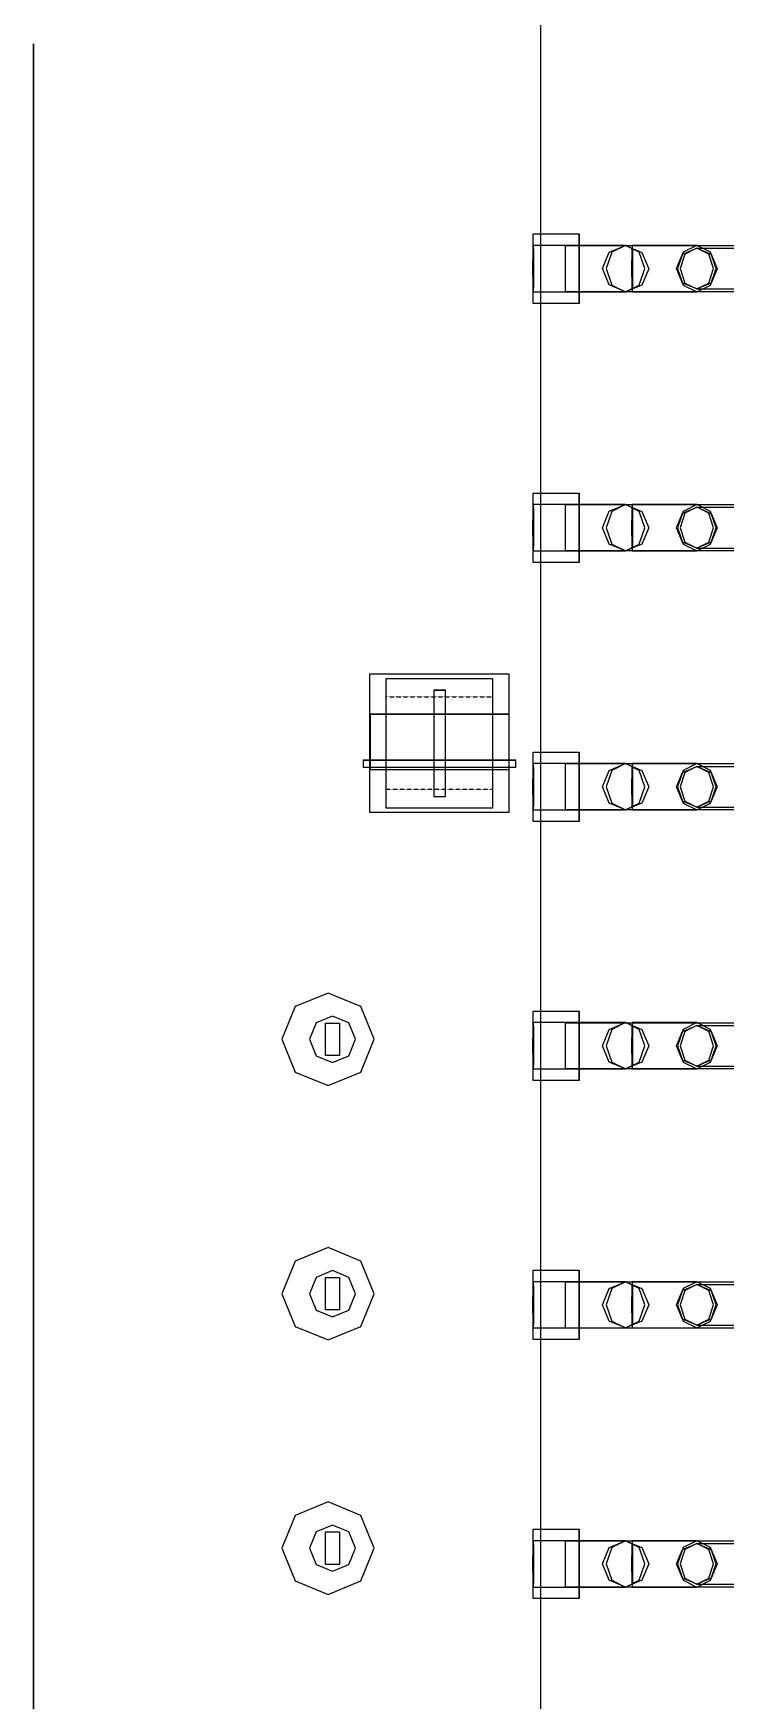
# Model space of a CAD drawing. Header units: inches. Extents: x -4812 to 4100, y -5780 to 4596.
# Drawn here: x 300 to 1796, y -844 to 2760 of the extents above; entities that cross this region are included whole.
import ezdxf

# ---------------------------------------------------------------- set-up
doc = ezdxf.new("R2010")
doc.units = ezdxf.units.IN
doc.header["$MEASUREMENT"] = 0
doc.linetypes.add('dashed', pattern=[0.472727, 0.136364, -0.1, 0.136364, -0.1])
doc.linetypes.add('solid', pattern=[0.3, 0.1, 0.1, 0.1])
doc.layers.add('1_41EA_UMB_TCE_GSUT', color=7, linetype='Continuous')

# ---------------------------------------------------------------- blocks, each defined once
blk = doc.blocks.new('AUTOMATION TEST COMPONENT')
at = {"layer": '1_41EA_UMB_TCE_GSUT', "color": 1, "linetype": 'solid'}
for p, q in [((1396.1, 4066.3), (1396.1, -4255.7)), ((1396.1, 4066.3), (1396.1, -4255.7)), ((300.1, 2737.3), (300.1, -4462.7)), ((300.1, -4462.7), (300.2, 2737.3)), ((300.2, 2737.3), (300.1, -4462.7)), ((300.1, -4462.7), (300.2, 2737.3)), ((1380, 2176.3), (1380, 2326.3)), ((1380, 2326.3), (1480, 2326.3)), ((1380, 2176.3), (1380, 2326.3)), ((1480, 2326.3), (1480, 2176.3)), ((1480, 2176.3), (1480, 2326.3)), ((1379.3, 2286.7), (1379, 2251.4)), ((1380.1, 2301.4), (1379.3, 2286.7)), ((1580.1, 2301.4), (1380.1, 2301.4)), ((1380.1, 2301.4), (1380.9, 2286.7)), ((1380.9, 2286.7), (1381.2, 2251.4)), ((1450, 2201.3), (1450, 2301.3)), ((1450, 2301.3), (4100.4, 2301.3)), ((1450, 2201.3), (1450, 2301.3)), ((1530.1, 2251.4), (1544.8, 2286.8)), ((1530.1, 2251.4), (1544.8, 2286.8)), ((1550.4, 2286.7), (1538.1, 2251.4)), ((1544.8, 2286.8), (1580.1, 2301.4)), ((1544.8, 2286.8), (1580.1, 2301.4)), ((1580.1, 2301.4), (1550.4, 2286.7)), ((1580.1, 2301.4), (1615.5, 2286.6)), ((1580.1, 2301.4), (1615.5, 2286.6)), ((1609.7, 2286.7), (1580.1, 2301.4)), ((1593.3, 2286.7), (1593, 2251.4)), ((1594.1, 2301.4), (1593.3, 2286.7)), ((1734.1, 2301.4), (1594.1, 2301.4)), ((1594.1, 2301.4), (1594.9, 2286.7)), ((1594.9, 2286.7), (1595.2, 2251.4)), ((1622, 2251.4), (1609.7, 2286.7)), ((1615.5, 2286.6), (1630.1, 2251.3)), ((1615.5, 2286.6), (1630.1, 2251.3)), ((1690.1, 2251.4), (1703, 2282.5)), ((1690.1, 2251.4), (1703, 2282.5)), ((1704.4, 2286.7), (1692.1, 2251.4)), ((1708.4, 2282.5), (1697.8, 2251.4)), ((1703, 2282.5), (1734.1, 2295.4)), ((1703, 2282.5), (1734.1, 2295.4)), ((1734.1, 2301.4), (1704.4, 2286.7)), ((1734.1, 2295.4), (1708.4, 2282.5)), ((1763.7, 2286.7), (1734.1, 2301.4)), ((1734.1, 2295.4), (1765.2, 2282.4)), ((1734.1, 2295.4), (1765.2, 2282.4)), ((1759.7, 2282.5), (1734.1, 2295.4)), ((1734.1, 2295.4), (4059.4, 2295.4)), ((1770.3, 2251.4), (1759.7, 2282.5)), ((1776, 2251.4), (1763.7, 2286.7)), ((1765.2, 2282.4), (1778.1, 2251.3)), ((1765.2, 2282.4), (1778.1, 2251.3)), ((1379, 2251.4), (1379.3, 2216)), ((1381.2, 2251.4), (1380.9, 2216)), ((1544.6, 2216.1), (1530.1, 2251.4)), ((1544.6, 2216.1), (1530.1, 2251.4)), ((1538.1, 2251.4), (1550.4, 2216)), ((1593, 2251.4), (1593.3, 2216)), ((1595.2, 2251.4), (1594.9, 2216)), ((1609.7, 2216), (1622, 2251.4)), ((1630.1, 2251.3), (1615.4, 2215.9)), ((1630.1, 2251.3), (1615.4, 2215.9)), ((1702.9, 2220.3), (1690.1, 2251.4)), ((1702.9, 2220.3), (1690.1, 2251.4)), ((1692.1, 2251.4), (1704.4, 2216)), ((1697.8, 2251.4), (1708.4, 2220.2)), ((1759.7, 2220.2), (1770.3, 2251.4)), ((1763.7, 2216), (1776, 2251.4)), ((1778.1, 2251.3), (1765.1, 2220.2)), ((1778.1, 2251.3), (1765.1, 2220.2)), ((1379.3, 2216), (1380.1, 2201.4)), ((1380.9, 2216), (1380.1, 2201.4)), ((1380.1, 2201.4), (1580.1, 2201.4)), ((4100.4, 2201.3), (1450, 2201.3)), ((1580, 2201.4), (1544.6, 2216.1)), ((1580, 2201.4), (1544.6, 2216.1)), ((1550.4, 2216), (1580.1, 2201.4)), ((1615.4, 2215.9), (1580, 2201.4)), ((1615.4, 2215.9), (1580, 2201.4)), ((1580.1, 2201.4), (1609.7, 2216)), ((1593.3, 2216), (1594.1, 2201.4)), ((1594.9, 2216), (1594.1, 2201.4)), ((1594.1, 2201.4), (1734.1, 2201.4)), ((1734, 2207.4), (1702.9, 2220.3)), ((1734, 2207.4), (1702.9, 2220.3)), ((1704.4, 2216), (1734.1, 2201.4)), ((1708.4, 2220.2), (1734.1, 2207.4)), ((1765.1, 2220.2), (1734, 2207.4)), ((1765.1, 2220.2), (1734, 2207.4)), ((1734.1, 2207.4), (1759.7, 2220.2)), ((1734.1, 2201.4), (1763.7, 2216)), ((1734.1, 2207.4), (4059.4, 2207.4)), ((1480, 2176.3), (1380, 2176.3)), ((1380, 1616.3), (1380, 1766.3)), ((1380, 1766.3), (1480, 1766.3)), ((1380, 1616.3), (1380, 1766.3)), ((1480, 1766.3), (1480, 1616.3)), ((1480, 1616.3), (1480, 1766.3)), ((1380.1, 1741.4), (1379.3, 1726.7)), ((1580.1, 1741.4), (1380.1, 1741.4)), ((1380.1, 1741.4), (1380.9, 1726.7)), ((1450, 1641.3), (1450, 1741.3)), ((1450, 1741.3), (4100.4, 1741.3)), ((1450, 1641.3), (1450, 1741.3)), ((1544.8, 1726.8), (1580.1, 1741.4)), ((1544.8, 1726.8), (1580.1, 1741.4)), ((1580.1, 1741.4), (1550.4, 1726.7)), ((1580.1, 1741.4), (1615.5, 1726.6)), ((1580.1, 1741.4), (1615.5, 1726.6)), ((1609.7, 1726.7), (1580.1, 1741.4)), ((1594.1, 1741.4), (1593.3, 1726.7)), ((1734.1, 1741.4), (1594.1, 1741.4)), ((1594.1, 1741.4), (1594.9, 1726.7)), ((1703, 1722.5), (1734.1, 1735.4)), ((1703, 1722.5), (1734.1, 1735.4)), ((1734.1, 1741.4), (1704.4, 1726.7)), ((1734.1, 1735.4), (1708.4, 1722.5)), ((1763.7, 1726.7), (1734.1, 1741.4)), ((1734.1, 1735.4), (1765.2, 1722.4)), ((1734.1, 1735.4), (1765.2, 1722.4)), ((1759.7, 1722.5), (1734.1, 1735.4)), ((1734.1, 1735.4), (4059.4, 1735.4)), ((1379.3, 1726.7), (1379, 1691.4)), ((1380.9, 1726.7), (1381.2, 1691.4)), ((1530.1, 1691.4), (1544.8, 1726.8)), ((1530.1, 1691.4), (1544.8, 1726.8)), ((1550.4, 1726.7), (1538.1, 1691.4)), ((1593.3, 1726.7), (1593, 1691.4)), ((1594.9, 1726.7), (1595.2, 1691.4)), ((1622, 1691.4), (1609.7, 1726.7)), ((1615.5, 1726.6), (1630.1, 1691.3)), ((1615.5, 1726.6), (1630.1, 1691.3)), ((1690.1, 1691.4), (1703, 1722.5)), ((1690.1, 1691.4), (1703, 1722.5)), ((1704.4, 1726.7), (1692.1, 1691.4)), ((1708.4, 1722.5), (1697.8, 1691.4)), ((1770.3, 1691.4), (1759.7, 1722.5)), ((1776, 1691.4), (1763.7, 1726.7)), ((1765.2, 1722.4), (1778.1, 1691.3)), ((1765.2, 1722.4), (1778.1, 1691.3)), ((1379, 1691.4), (1379.3, 1656)), ((1381.2, 1691.4), (1380.9, 1656)), ((1544.6, 1656.1), (1530.1, 1691.4)), ((1544.6, 1656.1), (1530.1, 1691.4)), ((1538.1, 1691.4), (1550.4, 1656)), ((1593, 1691.4), (1593.3, 1656)), ((1595.2, 1691.4), (1594.9, 1656)), ((1609.7, 1656), (1622, 1691.4)), ((1630.1, 1691.3), (1615.4, 1655.9)), ((1630.1, 1691.3), (1615.4, 1655.9)), ((1702.9, 1660.3), (1690.1, 1691.4)), ((1702.9, 1660.3), (1690.1, 1691.4)), ((1692.1, 1691.4), (1704.4, 1656)), ((1697.8, 1691.4), (1708.4, 1660.2)), ((1734, 1647.4), (1702.9, 1660.3)), ((1734, 1647.4), (1702.9, 1660.3)), ((1708.4, 1660.2), (1734.1, 1647.4)), ((1765.1, 1660.2), (1734, 1647.4)), ((1765.1, 1660.2), (1734, 1647.4)), ((1734.1, 1647.4), (1759.7, 1660.2)), ((1759.7, 1660.2), (1770.3, 1691.4)), ((1763.7, 1656), (1776, 1691.4)), ((1778.1, 1691.3), (1765.1, 1660.2)), ((1778.1, 1691.3), (1765.1, 1660.2)), ((1379.3, 1656), (1380.1, 1641.4)), ((1380.9, 1656), (1380.1, 1641.4)), ((1380.1, 1641.4), (1580.1, 1641.4)), ((4100.4, 1641.3), (1450, 1641.3)), ((1580, 1641.4), (1544.6, 1656.1)), ((1580, 1641.4), (1544.6, 1656.1)), ((1550.4, 1656), (1580.1, 1641.4)), ((1615.4, 1655.9), (1580, 1641.4)), ((1615.4, 1655.9), (1580, 1641.4)), ((1580.1, 1641.4), (1609.7, 1656)), ((1593.3, 1656), (1594.1, 1641.4)), ((1594.9, 1656), (1594.1, 1641.4)), ((1594.1, 1641.4), (1734.1, 1641.4)), ((1704.4, 1656), (1734.1, 1641.4)), ((1734.1, 1641.4), (1763.7, 1656)), ((1734.1, 1647.4), (4059.4, 1647.4)), ((1480, 1616.3), (1380, 1616.3)), ((1027.6, 1075.4), (1027.6, 1375.4)), ((1027.6, 1375.4), (1327.6, 1375.4)), ((1027.6, 1075.4), (1027.6, 1375.4)), ((1027.6, 1375.4), (1327.6, 1375.4)), ((1327.6, 1375.4), (1327.6, 1075.4)), ((1327.6, 1375.4), (1327.6, 1075.4)), ((1062.6, 1085.4), (1062.6, 1365.4)), ((1062.6, 1365.4), (1292.6, 1365.4)), ((1062.6, 1085.4), (1062.6, 1365.4)), ((1062.6, 1365.4), (1292.6, 1365.4)), ((1190.6, 1340.4), (1165.6, 1340.4)), ((1165.6, 1340.4), (1165.6, 1110.4)), ((1165.6, 1340.4), (1190.6, 1340.4)), ((1190.6, 1110.4), (1190.6, 1340.4)), ((1292.6, 1365.4), (1292.6, 1085.4)), ((1292.6, 1365.4), (1292.6, 1085.4)), ((1328.1, 1288.4), (1028.1, 1288.4)), ((1028.1, 1288.4), (1028.1, 1168.4)), ((1028.1, 1288.4), (1328.1, 1288.4)), ((1328.1, 1168.4), (1328.1, 1288.4)), ((1380, 1056.3), (1380, 1206.3)), ((1380, 1206.3), (1480, 1206.3)), ((1380, 1056.3), (1380, 1206.3)), ((1480, 1206.3), (1480, 1056.3)), ((1480, 1056.3), (1480, 1206.3)), ((1343.1, 1188.5), (1013.1, 1188.5)), ((1013.1, 1188.5), (1013.1, 1173.5)), ((1013.1, 1188.5), (1343.1, 1188.5)), ((1013.1, 1173.5), (1343.1, 1173.5)), ((1013.1, 1173.5), (1343.1, 1173.5)), ((1028.1, 1168.4), (1328.1, 1168.4)), ((1028.1, 1168.4), (1328.1, 1168.4)), ((1343.1, 1173.5), (1343.1, 1188.5)), ((1379.3, 1166.7), (1379, 1131.4)), ((1380.1, 1181.4), (1379.3, 1166.7)), ((1580.1, 1181.4), (1380.1, 1181.4)), ((1380.1, 1181.4), (1380.9, 1166.7)), ((1380.9, 1166.7), (1381.2, 1131.4)), ((1450, 1081.3), (1450, 1181.3)), ((1450, 1181.3), (4100.4, 1181.3)), ((1450, 1081.3), (1450, 1181.3)), ((1530.1, 1131.4), (1544.8, 1166.8)), ((1530.1, 1131.4), (1544.8, 1166.8)), ((1550.4, 1166.7), (1538.1, 1131.4)), ((1544.8, 1166.8), (1580.1, 1181.4)), ((1544.8, 1166.8), (1580.1, 1181.4)), ((1580.1, 1181.4), (1550.4, 1166.7)), ((1580.1, 1181.4), (1615.5, 1166.6)), ((1580.1, 1181.4), (1615.5, 1166.6)), ((1609.7, 1166.7), (1580.1, 1181.4)), ((1593.3, 1166.7), (1593, 1131.4)), ((1594.1, 1181.4), (1593.3, 1166.7)), ((1734.1, 1181.4), (1594.1, 1181.4)), ((1594.1, 1181.4), (1594.9, 1166.7)), ((1594.9, 1166.7), (1595.2, 1131.4)), ((1622, 1131.4), (1609.7, 1166.7)), ((1615.5, 1166.6), (1630.1, 1131.3)), ((1615.5, 1166.6), (1630.1, 1131.3)), ((1690.1, 1131.4), (1703, 1162.5)), ((1690.1, 1131.4), (1703, 1162.5)), ((1704.4, 1166.7), (1692.1, 1131.4)), ((1708.4, 1162.5), (1697.8, 1131.4)), ((1703, 1162.5), (1734.1, 1175.4)), ((1703, 1162.5), (1734.1, 1175.4)), ((1734.1, 1181.4), (1704.4, 1166.7)), ((1734.1, 1175.4), (1708.4, 1162.5)), ((1763.7, 1166.7), (1734.1, 1181.4)), ((1734.1, 1175.4), (1765.2, 1162.4)), ((1734.1, 1175.4), (1765.2, 1162.4)), ((1759.7, 1162.5), (1734.1, 1175.4)), ((1734.1, 1175.4), (4059.4, 1175.4)), ((1770.3, 1131.4), (1759.7, 1162.5)), ((1776, 1131.4), (1763.7, 1166.7)), ((1765.2, 1162.4), (1778.1, 1131.3)), ((1765.2, 1162.4), (1778.1, 1131.3)), ((1379, 1131.4), (1379.3, 1096)), ((1381.2, 1131.4), (1380.9, 1096)), ((1544.6, 1096.1), (1530.1, 1131.4)), ((1544.6, 1096.1), (1530.1, 1131.4)), ((1538.1, 1131.4), (1550.4, 1096)), ((1593, 1131.4), (1593.3, 1096)), ((1595.2, 1131.4), (1594.9, 1096)), ((1609.7, 1096), (1622, 1131.4)), ((1630.1, 1131.3), (1615.4, 1095.9)), ((1630.1, 1131.3), (1615.4, 1095.9)), ((1702.9, 1100.3), (1690.1, 1131.4)), ((1702.9, 1100.3), (1690.1, 1131.4)), ((1692.1, 1131.4), (1704.4, 1096)), ((1697.8, 1131.4), (1708.4, 1100.2)), ((1759.7, 1100.2), (1770.3, 1131.4)), ((1763.7, 1096), (1776, 1131.4)), ((1778.1, 1131.3), (1765.1, 1100.2)), ((1778.1, 1131.3), (1765.1, 1100.2)), ((1292.6, 1085.4), (1062.6, 1085.4)), ((1292.6, 1085.4), (1062.6, 1085.4)), ((1165.6, 1110.4), (1190.6, 1110.4)), ((1165.6, 1110.4), (1190.6, 1110.4)), ((1379.3, 1096), (1380.1, 1081.4)), ((1380.9, 1096), (1380.1, 1081.4)), ((1380.1, 1081.4), (1580.1, 1081.4)), ((4100.4, 1081.3), (1450, 1081.3)), ((1580, 1081.4), (1544.6, 1096.1)), ((1580, 1081.4), (1544.6, 1096.1)), ((1550.4, 1096), (1580.1, 1081.4)), ((1615.4, 1095.9), (1580, 1081.4)), ((1615.4, 1095.9), (1580, 1081.4)), ((1580.1, 1081.4), (1609.7, 1096)), ((1593.3, 1096), (1594.1, 1081.4)), ((1594.9, 1096), (1594.1, 1081.4)), ((1594.1, 1081.4), (1734.1, 1081.4)), ((1734, 1087.4), (1702.9, 1100.3)), ((1734, 1087.4), (1702.9, 1100.3)), ((1704.4, 1096), (1734.1, 1081.4)), ((1708.4, 1100.2), (1734.1, 1087.4)), ((1765.1, 1100.2), (1734, 1087.4)), ((1765.1, 1100.2), (1734, 1087.4)), ((1734.1, 1087.4), (1759.7, 1100.2)), ((1734.1, 1081.4), (1763.7, 1096)), ((1734.1, 1087.4), (4059.4, 1087.4)), ((1327.6, 1075.4), (1027.6, 1075.4)), ((1327.6, 1075.4), (1027.6, 1075.4)), ((1480, 1056.3), (1380, 1056.3)), ((936.9, 685.4), (866.2, 656.1)), ((936.9, 685.4), (866.2, 656.1)), ((1007.6, 656.1), (936.9, 685.4)), ((1007.6, 656.1), (936.9, 685.4)), ((866.2, 656.1), (836.9, 585.4)), ((866.2, 656.1), (836.9, 585.4)), ((1036.9, 585.4), (1007.6, 656.1)), ((1036.9, 585.4), (1007.6, 656.1)), ((911.2, 620.7), (896.6, 585.4)), ((911.2, 620.7), (896.6, 585.4)), ((946.6, 635.4), (911.2, 620.7)), ((946.6, 635.4), (911.2, 620.7)), ((931.6, 620.4), (961.6, 620.4)), ((931.6, 550.4), (931.6, 620.4)), ((931.6, 620.4), (961.6, 620.4)), ((931.6, 550.4), (931.6, 620.4)), ((981.9, 620.7), (946.6, 635.4)), ((981.9, 620.7), (946.6, 635.4)), ((961.6, 620.4), (961.6, 550.4)), ((961.6, 620.4), (961.6, 550.4)), ((996.6, 585.4), (981.9, 620.7)), ((996.6, 585.4), (981.9, 620.7)), ((1380.1, 621.4), (1379.3, 606.7)), ((1380, 496.3), (1380, 646.3)), ((1380, 646.3), (1480, 646.3)), ((1380, 496.3), (1380, 646.3)), ((1580.1, 621.4), (1380.1, 621.4)), ((1380.1, 621.4), (1380.9, 606.7)), ((1450, 521.3), (1450, 621.3)), ((1450, 621.3), (4100.4, 621.3)), ((1450, 521.3), (1450, 621.3)), ((1480, 646.3), (1480, 496.3)), ((1480, 496.3), (1480, 646.3)), ((1544.8, 606.8), (1580.1, 621.4)), ((1544.8, 606.8), (1580.1, 621.4)), ((1580.1, 621.4), (1550.4, 606.7)), ((1580.1, 621.4), (1615.5, 606.6)), ((1580.1, 621.4), (1615.5, 606.6)), ((1609.7, 606.7), (1580.1, 621.4)), ((1594.1, 621.4), (1593.3, 606.7)), ((1734.1, 621.4), (1594.1, 621.4)), ((1594.1, 621.4), (1594.9, 606.7)), ((1703, 602.5), (1734.1, 615.4)), ((1703, 602.5), (1734.1, 615.4)), ((1734.1, 621.4), (1704.4, 606.7)), ((1734.1, 615.4), (1708.4, 602.5)), ((1763.7, 606.7), (1734.1, 621.4)), ((1734.1, 615.4), (1765.2, 602.4)), ((1734.1, 615.4), (1765.2, 602.4)), ((1759.7, 602.5), (1734.1, 615.4)), ((1734.1, 615.4), (4059.4, 615.4)), ((836.9, 585.4), (866.2, 514.6)), ((836.9, 585.4), (866.2, 514.6)), ((896.6, 585.4), (911.2, 550)), ((896.6, 585.4), (911.2, 550)), ((981.9, 550), (996.6, 585.4)), ((981.9, 550), (996.6, 585.4)), ((1007.6, 514.6), (1036.9, 585.4)), ((1007.6, 514.6), (1036.9, 585.4)), ((1379.3, 606.7), (1379, 571.4)), ((1380.9, 606.7), (1381.2, 571.4)), ((1530.1, 571.4), (1544.8, 606.8)), ((1530.1, 571.4), (1544.8, 606.8)), ((1550.4, 606.7), (1538.1, 571.4)), ((1593.3, 606.7), (1593, 571.4)), ((1594.9, 606.7), (1595.2, 571.4)), ((1622, 571.4), (1609.7, 606.7)), ((1615.5, 606.6), (1630.1, 571.3)), ((1615.5, 606.6), (1630.1, 571.3)), ((1690.1, 571.4), (1703, 602.5)), ((1690.1, 571.4), (1703, 602.5)), ((1704.4, 606.7), (1692.1, 571.4)), ((1708.4, 602.5), (1697.8, 571.4)), ((1770.3, 571.4), (1759.7, 602.5)), ((1776, 571.4), (1763.7, 606.7)), ((1765.2, 602.4), (1778.1, 571.3)), ((1765.2, 602.4), (1778.1, 571.3)), ((911.2, 550), (946.6, 535.4)), ((911.2, 550), (946.6, 535.4)), ((961.6, 550.4), (931.6, 550.4)), ((961.6, 550.4), (931.6, 550.4)), ((946.6, 535.4), (981.9, 550)), ((946.6, 535.4), (981.9, 550)), ((1379, 571.4), (1379.3, 536)), ((1381.2, 571.4), (1380.9, 536)), ((1544.6, 536.1), (1530.1, 571.4)), ((1544.6, 536.1), (1530.1, 571.4)), ((1538.1, 571.4), (1550.4, 536)), ((1593, 571.4), (1593.3, 536)), ((1595.2, 571.4), (1594.9, 536)), ((1609.7, 536), (1622, 571.4)), ((1630.1, 571.3), (1615.4, 535.9)), ((1630.1, 571.3), (1615.4, 535.9)), ((1702.9, 540.3), (1690.1, 571.4)), ((1702.9, 540.3), (1690.1, 571.4)), ((1692.1, 571.4), (1704.4, 536)), ((1697.8, 571.4), (1708.4, 540.2)), ((1759.7, 540.2), (1770.3, 571.4)), ((1763.7, 536), (1776, 571.4)), ((1778.1, 571.3), (1765.1, 540.2)), ((1778.1, 571.3), (1765.1, 540.2)), ((866.2, 514.6), (936.9, 485.4)), ((866.2, 514.6), (936.9, 485.4)), ((936.9, 485.4), (1007.6, 514.6)), ((936.9, 485.4), (1007.6, 514.6)), ((1379.3, 536), (1380.1, 521.4)), ((1380.9, 536), (1380.1, 521.4)), ((1380.1, 521.4), (1580.1, 521.4)), ((4100.4, 521.3), (1450, 521.3)), ((1580, 521.4), (1544.6, 536.1)), ((1580, 521.4), (1544.6, 536.1)), ((1550.4, 536), (1580.1, 521.4)), ((1615.4, 535.9), (1580, 521.4)), ((1615.4, 535.9), (1580, 521.4)), ((1580.1, 521.4), (1609.7, 536)), ((1593.3, 536), (1594.1, 521.4)), ((1594.9, 536), (1594.1, 521.4)), ((1594.1, 521.4), (1734.1, 521.4)), ((1734, 527.4), (1702.9, 540.3)), ((1734, 527.4), (1702.9, 540.3)), ((1704.4, 536), (1734.1, 521.4)), ((1708.4, 540.2), (1734.1, 527.4)), ((1765.1, 540.2), (1734, 527.4)), ((1765.1, 540.2), (1734, 527.4)), ((1734.1, 527.4), (1759.7, 540.2)), ((1734.1, 521.4), (1763.7, 536)), ((1734.1, 527.4), (4059.4, 527.4)), ((1480, 496.3), (1380, 496.3)), ((936.9, 135.4), (866.2, 106.1)), ((936.9, 135.4), (866.2, 106.1)), ((1007.6, 106.1), (936.9, 135.4)), ((1007.6, 106.1), (936.9, 135.4)), ((866.2, 106.1), (836.9, 35.4)), ((866.2, 106.1), (836.9, 35.4)), ((946.6, 85.4), (911.2, 70.7)), ((946.6, 85.4), (911.2, 70.7)), ((981.9, 70.7), (946.6, 85.4)), ((981.9, 70.7), (946.6, 85.4)), ((1036.9, 35.4), (1007.6, 106.1)), ((1036.9, 35.4), (1007.6, 106.1)), ((1380, -63.7), (1380, 86.3)), ((1380, 86.3), (1480, 86.3)), ((1380, -63.7), (1380, 86.3)), ((1480, 86.3), (1480, -63.7)), ((1480, -63.7), (1480, 86.3)), ((911.2, 70.7), (896.6, 35.4)), ((911.2, 70.7), (896.6, 35.4)), ((931.6, 70.4), (961.6, 70.4)), ((931.6, 0.4), (931.6, 70.4)), ((931.6, 70.4), (961.6, 70.4)), ((931.6, 0.4), (931.6, 70.4)), ((961.6, 70.4), (961.6, 0.4)), ((961.6, 70.4), (961.6, 0.4)), ((996.6, 35.4), (981.9, 70.7)), ((996.6, 35.4), (981.9, 70.7)), ((1379.3, 46.7), (1379, 11.4)), ((1380.1, 61.4), (1379.3, 46.7)), ((1580.1, 61.4), (1380.1, 61.4)), ((1380.1, 61.4), (1380.9, 46.7)), ((1380.9, 46.7), (1381.2, 11.4)), ((1450, -38.7), (1450, 61.3)), ((1450, 61.3), (4100.4, 61.3)), ((1450, -38.7), (1450, 61.3)), ((1530.1, 11.4), (1544.8, 46.8)), ((1530.1, 11.4), (1544.8, 46.8)), ((1550.4, 46.7), (1538.1, 11.4)), ((1544.8, 46.8), (1580.1, 61.4)), ((1544.8, 46.8), (1580.1, 61.4)), ((1580.1, 61.4), (1550.4, 46.7)), ((1580.1, 61.4), (1615.5, 46.6)), ((1580.1, 61.4), (1615.5, 46.6)), ((1609.7, 46.7), (1580.1, 61.4)), ((1593.3, 46.7), (1593, 11.4)), ((1594.1, 61.4), (1593.3, 46.7)), ((1734.1, 61.4), (1594.1, 61.4)), ((1594.1, 61.4), (1594.9, 46.7)), ((1594.9, 46.7), (1595.2, 11.4)), ((1622, 11.4), (1609.7, 46.7)), ((1615.5, 46.6), (1630.1, 11.3)), ((1615.5, 46.6), (1630.1, 11.3)), ((1690.1, 11.4), (1703, 42.5)), ((1690.1, 11.4), (1703, 42.5)), ((1704.4, 46.7), (1692.1, 11.4)), ((1708.4, 42.5), (1697.8, 11.4)), ((1703, 42.5), (1734.1, 55.4)), ((1703, 42.5), (1734.1, 55.4)), ((1734.1, 61.4), (1704.4, 46.7)), ((1734.1, 55.4), (1708.4, 42.5)), ((1763.7, 46.7), (1734.1, 61.4)), ((1734.1, 55.4), (1765.2, 42.4)), ((1734.1, 55.4), (1765.2, 42.4)), ((1759.7, 42.5), (1734.1, 55.4)), ((1734.1, 55.4), (4059.4, 55.4)), ((1770.3, 11.4), (1759.7, 42.5)), ((1776, 11.4), (1763.7, 46.7)), ((1765.2, 42.4), (1778.1, 11.3)), ((1765.2, 42.4), (1778.1, 11.3)), ((836.9, 35.4), (866.2, -35.4)), ((836.9, 35.4), (866.2, -35.4)), ((896.6, 35.4), (911.2, 0)), ((896.6, 35.4), (911.2, 0)), ((911.2, 0), (946.6, -14.6)), ((911.2, 0), (946.6, -14.6)), ((961.6, 0.4), (931.6, 0.4)), ((961.6, 0.4), (931.6, 0.4)), ((946.6, -14.6), (981.9, 0)), ((946.6, -14.6), (981.9, 0)), ((981.9, 0), (996.6, 35.4)), ((981.9, 0), (996.6, 35.4)), ((1007.6, -35.4), (1036.9, 35.4)), ((1007.6, -35.4), (1036.9, 35.4)), ((1379, 11.4), (1379.3, -24)), ((1381.2, 11.4), (1380.9, -24)), ((1544.6, -23.9), (1530.1, 11.4)), ((1544.6, -23.9), (1530.1, 11.4)), ((1538.1, 11.4), (1550.4, -24)), ((1593, 11.4), (1593.3, -24)), ((1595.2, 11.4), (1594.9, -24)), ((1609.7, -24), (1622, 11.4)), ((1630.1, 11.3), (1615.4, -24.1)), ((1630.1, 11.3), (1615.4, -24.1)), ((1702.9, -19.7), (1690.1, 11.4)), ((1702.9, -19.7), (1690.1, 11.4)), ((1692.1, 11.4), (1704.4, -24)), ((1697.8, 11.4), (1708.4, -19.8)), ((1759.7, -19.8), (1770.3, 11.4)), ((1763.7, -24), (1776, 11.4)), ((1778.1, 11.3), (1765.1, -19.8)), ((1778.1, 11.3), (1765.1, -19.8)), ((866.2, -35.4), (936.9, -64.6)), ((866.2, -35.4), (936.9, -64.6)), ((936.9, -64.6), (1007.6, -35.4)), ((936.9, -64.6), (1007.6, -35.4)), ((1379.3, -24), (1380.1, -38.6)), ((1380.9, -24), (1380.1, -38.6)), ((1580, -38.6), (1544.6, -23.9)), ((1580, -38.6), (1544.6, -23.9)), ((1550.4, -24), (1580.1, -38.6)), ((1615.4, -24.1), (1580, -38.6)), ((1615.4, -24.1), (1580, -38.6)), ((1580.1, -38.6), (1609.7, -24)), ((1593.3, -24), (1594.1, -38.6)), ((1594.9, -24), (1594.1, -38.6)), ((1734, -32.6), (1702.9, -19.7)), ((1734, -32.6), (1702.9, -19.7)), ((1704.4, -24), (1734.1, -38.6)), ((1708.4, -19.8), (1734.1, -32.6)), ((1765.1, -19.8), (1734, -32.6)), ((1765.1, -19.8), (1734, -32.6)), ((1734.1, -32.6), (1759.7, -19.8)), ((1734.1, -38.6), (1763.7, -24)), ((1734.1, -32.6), (4059.4, -32.6)), ((1480, -63.7), (1380, -63.7)), ((1380.1, -38.6), (1580.1, -38.6)), ((4100.4, -38.7), (1450, -38.7)), ((1594.1, -38.6), (1734.1, -38.6)), ((936.9, -414.6), (866.2, -443.9)), ((936.9, -414.6), (866.2, -443.9)), ((1007.6, -443.9), (936.9, -414.6)), ((1007.6, -443.9), (936.9, -414.6)), ((866.2, -443.9), (836.9, -514.6)), ((866.2, -443.9), (836.9, -514.6)), ((946.6, -464.6), (911.2, -479.3)), ((946.6, -464.6), (911.2, -479.3)), ((981.9, -479.3), (946.6, -464.6)), ((981.9, -479.3), (946.6, -464.6)), ((1036.9, -514.6), (1007.6, -443.9)), ((1036.9, -514.6), (1007.6, -443.9)), ((911.2, -479.3), (896.6, -514.6)), ((911.2, -479.3), (896.6, -514.6)), ((931.6, -479.6), (961.6, -479.6)), ((931.6, -549.6), (931.6, -479.6)), ((931.6, -479.6), (961.6, -479.6)), ((931.6, -549.6), (931.6, -479.6)), ((961.6, -479.6), (961.6, -549.6)), ((961.6, -479.6), (961.6, -549.6)), ((996.6, -514.6), (981.9, -479.3)), ((996.6, -514.6), (981.9, -479.3)), ((1380.1, -498.6), (1379.3, -513.3)), ((1380, -623.7), (1380, -473.7)), ((1380, -473.7), (1480, -473.7)), ((1380, -623.7), (1380, -473.7)), ((1580.1, -498.6), (1380.1, -498.6)), ((1380.1, -498.6), (1380.9, -513.3)), ((1450, -598.7), (1450, -498.7)), ((1450, -498.7), (4100.4, -498.7)), ((1450, -598.7), (1450, -498.7)), ((1480, -473.7), (1480, -623.7)), ((1480, -623.7), (1480, -473.7)), ((1544.8, -513.2), (1580.1, -498.6)), ((1544.8, -513.2), (1580.1, -498.6)), ((1580.1, -498.6), (1550.4, -513.3)), ((1580.1, -498.6), (1615.5, -513.4)), ((1580.1, -498.6), (1615.5, -513.4)), ((1609.7, -513.3), (1580.1, -498.6)), ((1594.1, -498.6), (1593.3, -513.3)), ((1734.1, -498.6), (1594.1, -498.6)), ((1594.1, -498.6), (1594.9, -513.3)), ((1734.1, -498.6), (1704.4, -513.3)), ((1763.7, -513.3), (1734.1, -498.6)), ((836.9, -514.6), (866.2, -585.4)), ((836.9, -514.6), (866.2, -585.4)), ((896.6, -514.6), (911.2, -550)), ((896.6, -514.6), (911.2, -550)), ((981.9, -550), (996.6, -514.6)), ((981.9, -550), (996.6, -514.6)), ((1007.6, -585.4), (1036.9, -514.6)), ((1007.6, -585.4), (1036.9, -514.6)), ((1379.3, -513.3), (1379, -548.6)), ((1380.9, -513.3), (1381.2, -548.6)), ((1530.1, -548.6), (1544.8, -513.2)), ((1530.1, -548.6), (1544.8, -513.2)), ((1550.4, -513.3), (1538.1, -548.6)), ((1593.3, -513.3), (1593, -548.6)), ((1594.9, -513.3), (1595.2, -548.6)), ((1622, -548.6), (1609.7, -513.3)), ((1615.5, -513.4), (1630.1, -548.7)), ((1615.5, -513.4), (1630.1, -548.7)), ((1690.1, -548.6), (1703, -517.5)), ((1690.1, -548.6), (1703, -517.5)), ((1704.4, -513.3), (1692.1, -548.6)), ((1708.4, -517.5), (1697.8, -548.6)), ((1703, -517.5), (1734.1, -504.6)), ((1703, -517.5), (1734.1, -504.6)), ((1734.1, -504.6), (1708.4, -517.5)), ((1734.1, -504.6), (1765.2, -517.6)), ((1734.1, -504.6), (1765.2, -517.6)), ((1759.7, -517.5), (1734.1, -504.6)), ((1734.1, -504.6), (4059.4, -504.6)), ((1770.3, -548.6), (1759.7, -517.5)), ((1776, -548.6), (1763.7, -513.3)), ((1765.2, -517.6), (1778.1, -548.7)), ((1765.2, -517.6), (1778.1, -548.7)), ((911.2, -550), (946.6, -564.6)), ((911.2, -550), (946.6, -564.6)), ((961.6, -549.6), (931.6, -549.6)), ((961.6, -549.6), (931.6, -549.6)), ((946.6, -564.6), (981.9, -550)), ((946.6, -564.6), (981.9, -550)), ((1379, -548.6), (1379.3, -584)), ((1381.2, -548.6), (1380.9, -584)), ((1544.6, -583.9), (1530.1, -548.6)), ((1544.6, -583.9), (1530.1, -548.6)), ((1538.1, -548.6), (1550.4, -584)), ((1593, -548.6), (1593.3, -584)), ((1595.2, -548.6), (1594.9, -584)), ((1609.7, -584), (1622, -548.6)), ((1630.1, -548.7), (1615.4, -584.1)), ((1630.1, -548.7), (1615.4, -584.1)), ((1702.9, -579.7), (1690.1, -548.6)), ((1702.9, -579.7), (1690.1, -548.6)), ((1692.1, -548.6), (1704.4, -584)), ((1697.8, -548.6), (1708.4, -579.8)), ((1759.7, -579.8), (1770.3, -548.6)), ((1763.7, -584), (1776, -548.6)), ((1778.1, -548.7), (1765.1, -579.8)), ((1778.1, -548.7), (1765.1, -579.8)), ((866.2, -585.4), (936.9, -614.6)), ((866.2, -585.4), (936.9, -614.6)), ((936.9, -614.6), (1007.6, -585.4)), ((936.9, -614.6), (1007.6, -585.4)), ((1379.3, -584), (1380.1, -598.6)), ((1380.9, -584), (1380.1, -598.6)), ((1380.1, -598.6), (1580.1, -598.6)), ((4100.4, -598.7), (1450, -598.7)), ((1580, -598.6), (1544.6, -583.9)), ((1580, -598.6), (1544.6, -583.9)), ((1550.4, -584), (1580.1, -598.6)), ((1615.4, -584.1), (1580, -598.6)), ((1615.4, -584.1), (1580, -598.6)), ((1580.1, -598.6), (1609.7, -584)), ((1593.3, -584), (1594.1, -598.6)), ((1594.9, -584), (1594.1, -598.6)), ((1594.1, -598.6), (1734.1, -598.6)), ((1734, -592.6), (1702.9, -579.7)), ((1734, -592.6), (1702.9, -579.7)), ((1704.4, -584), (1734.1, -598.6)), ((1708.4, -579.8), (1734.1, -592.6)), ((1765.1, -579.8), (1734, -592.6)), ((1765.1, -579.8), (1734, -592.6)), ((1734.1, -592.6), (1759.7, -579.8)), ((1734.1, -598.6), (1763.7, -584)), ((1734.1, -592.6), (4059.4, -592.6)), ((1480, -623.7), (1380, -623.7))]:
    blk.add_line(p, q, dxfattribs=at)
at = {"layer": '1_41EA_UMB_TCE_GSUT', "color": 1, "linetype": 'dashed'}
for p, q in [((1062.6, 1125.4), (1062.6, 1325.4)), ((1062.6, 1325.4), (1292.6, 1325.4)), ((1062.6, 1125.4), (1062.6, 1325.4)), ((1062.6, 1325.4), (1292.6, 1325.4)), ((1292.6, 1325.4), (1292.6, 1125.4)), ((1292.6, 1325.4), (1292.6, 1125.4)), ((1292.6, 1125.4), (1062.6, 1125.4)), ((1292.6, 1125.4), (1062.6, 1125.4))]:
    blk.add_line(p, q, dxfattribs=at)

msp = doc.modelspace()

# ---------------------------------------------------------------- block references
msp.add_blockref('AUTOMATION TEST COMPONENT', (0, 0))

doc.saveas('drawing.dxf')
